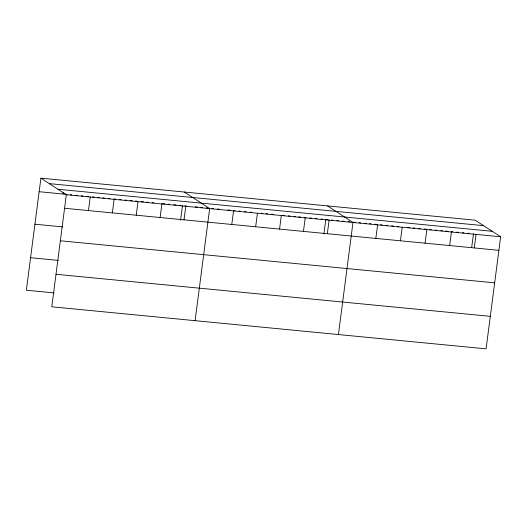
<?xml version="1.0" encoding="UTF-8"?>
<svg xmlns="http://www.w3.org/2000/svg" width="527" height="527" viewBox="0 0 527 527"><rect width="100%" height="100%" fill="white"/><g stroke="black" fill="none" stroke-linecap="round" stroke-linejoin="round"><path stroke-width="0.79" d="M40.908 178.152L66.336 194.72L51.778 306.8L486.092 348.848L500.65 236.775L475.222 220.2L40.908 178.152L26.35 290.225L54.222 292.926M63.036 194.015L63.24 192.421M88.464 210.589L90.222 197.039M112.35 212.901L114.109 199.351M136.236 215.214L137.995 201.663M160.122 217.526L161.881 203.975M180.57 220.207L182.474 205.576M184.009 219.838L185.774 206.288M195.102 320.679L209.66 208.6L184.233 192.026M231.788 224.462L233.547 210.912M255.674 226.775L257.433 213.224M279.56 229.087L281.319 215.536M303.447 231.399L305.205 217.849M323.894 234.087L325.798 219.456M327.333 233.711L329.098 220.161M338.426 334.553L352.985 222.473L327.557 205.905M375.837 238.408L377.596 224.858M400.448 240.793L402.206 227.242M425.058 243.178L426.817 229.627M449.669 245.556L451.428 232.005M471.665 247.571L473.463 233.751M474.28 247.94L476.039 234.39M49.294 183.62L483.615 225.668M57.944 189.252L492.258 231.307M39.15 191.703L67.015 194.397M70.203 194.707L71.791 194.858M75.776 195.247L77.364 195.398M81.349 195.787L82.937 195.939M86.922 196.327L88.516 196.479M92.495 196.867L94.089 197.019M97.271 197.329L99.662 197.559M102.844 197.869L104.438 198.02M108.417 198.409L110.011 198.56M113.997 198.949L115.584 199.101M119.57 199.489L121.157 199.641M125.143 200.029L126.73 200.181M129.919 200.491L132.31 200.721M135.492 201.031L137.086 201.182M141.065 201.571L143.456 201.801M146.638 202.111L148.232 202.263M152.211 202.645L153.805 202.803M162.566 203.653L164.951 203.883M168.139 204.193L169.734 204.344M173.712 204.726L176.104 204.963M179.285 205.267L180.88 205.425M184.858 205.807L186.453 205.965M195.207 206.808L197.599 207.045M200.787 207.348L202.375 207.506M206.36 207.888L207.948 208.046M211.933 208.428L213.527 208.587M217.506 208.969L219.1 209.127M227.855 209.97L230.246 210.201M233.428 210.51L235.022 210.668M239.001 211.05L240.595 211.202M244.581 211.59L246.168 211.742M250.154 212.131L251.741 212.282M261.3 213.211L262.894 213.363M266.076 213.672L267.67 213.824M271.649 214.212L273.243 214.364M282.795 215.293L284.389 215.444M288.374 215.833L289.962 215.984M293.947 216.373L295.535 216.525M298.723 216.834L300.318 216.986M304.296 217.374L305.891 217.526M309.869 217.915L311.464 218.066M315.442 218.455L317.037 218.606M321.015 218.988L322.61 219.146M326.588 219.528L328.176 219.687M331.351 219.99L332.939 220.148M336.911 220.53L338.499 220.681M342.464 221.07L344.052 221.221M348.024 221.603L349.612 221.762M353.584 222.144L355.172 222.295M359.137 222.684L360.725 222.835M364.697 223.217L366.285 223.376M369.46 223.679L371.048 223.837M375.02 224.219L377.398 224.449M380.573 224.759L382.161 224.91M386.133 225.299L387.72 225.451M391.693 225.833L393.28 225.991M397.246 226.373L398.834 226.524M407.569 227.374L409.947 227.605M413.122 227.908L414.716 228.066M418.682 228.448L420.269 228.599M424.242 228.988L425.829 229.14M429.795 229.522L431.382 229.68M435.355 230.062L436.942 230.213M440.915 230.602L442.502 230.754M445.677 231.063L448.055 231.294M451.231 231.597L452.818 231.755M456.79 232.137L458.378 232.288M462.35 232.677L463.938 232.829M467.904 233.211L469.491 233.369M66.336 194.72L500.65 236.775M64.577 208.27L498.891 250.325M34.92 224.212L62.792 226.913M60.348 240.786L494.669 282.841M30.573 257.716L58.444 260.41M56 274.284L490.314 316.338"/></g></svg>
